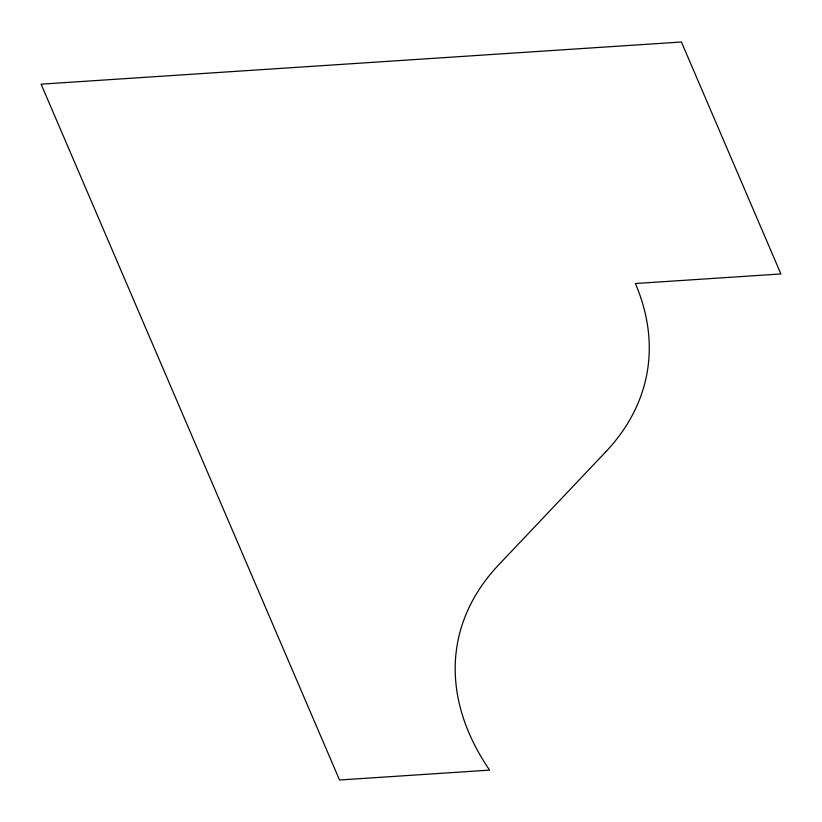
<?xml version="1.0" encoding="UTF-8"?>
<svg xmlns="http://www.w3.org/2000/svg" width="822" height="822" viewBox="0 0 822 822"><rect width="100%" height="100%" fill="white"/><g stroke="black" fill="none" stroke-linecap="round" stroke-linejoin="round"><path stroke-width="1.23" d="M605.639 451.966L498.82 564.714A367.013 226.964 10.6 0 0 489.604 770.122L339.537 779.996L41.1 84.163L681.417 42.004L780.9 273.942L635.375 283.528A367.013 226.964 10.6 0 1 605.639 451.966"/></g></svg>
